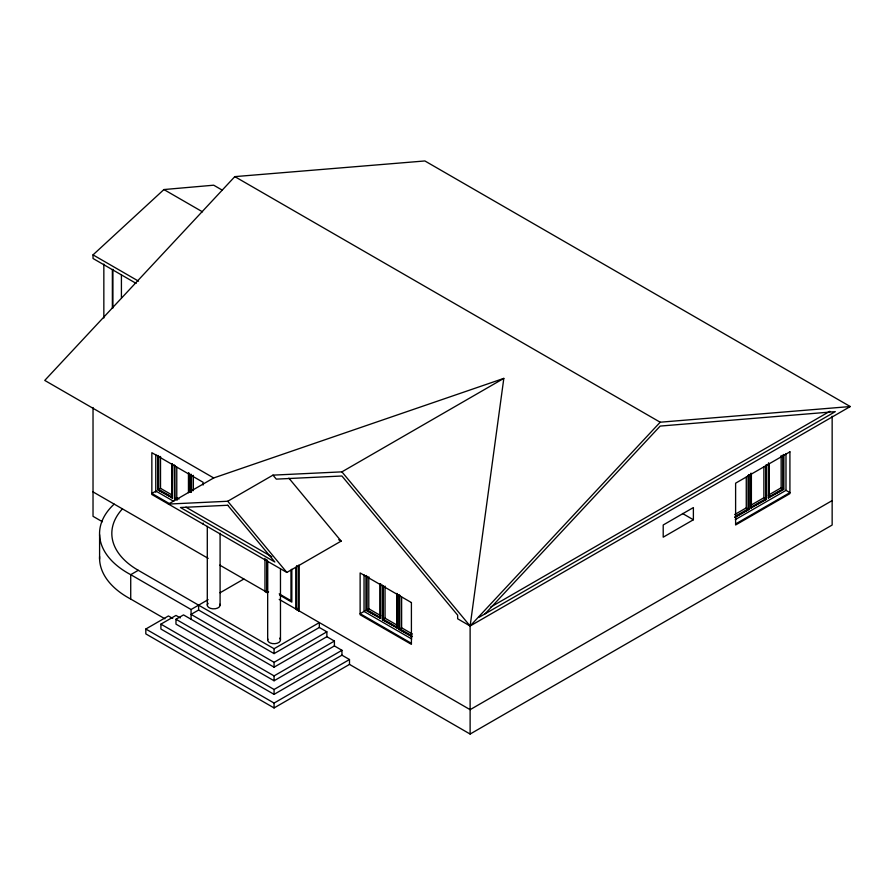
<?xml version="1.0" encoding="UTF-8"?>
<svg xmlns="http://www.w3.org/2000/svg" width="895" height="895" viewBox="0 0 895 895"><rect width="100%" height="100%" fill="white"/><g stroke="black" fill="none" stroke-linecap="round" stroke-linejoin="round"><path stroke-width="1.34" d="M272.975 475.133L276.286 479.127L341.912 476.006L457.647 615.145L457.647 618.792L470.121 626.008L503.818 378.384L213.692 477.952L168.439 504.075L227.722 501.256L272.975 475.133L341.912 471.855L503.818 378.384M341.912 471.855L470.121 626.008L850.25 406.543L424.879 160.955L234.814 176.628L44.75 380.42L213.692 477.952M470.121 626.008L660.186 422.216L850.25 406.543M485.079 613.825L660.186 426.076L835.292 411.633L479.172 617.237M136.141 283.391L93.024 258.487L93.024 254.874L163.919 189.55L213.692 185.198L222.083 190.042M157.878 489.833L172.366 497.844L157.878 489.833L157.878 455.398M158.706 456.114L158.706 489.375L160.518 488.334L172.455 495.226M155.775 491.187L151.848 493.458L169.737 503.784M174.48 499.063L174.178 464.796M174.961 465.467L174.961 498.806L176.774 497.754L179.022 499.063M180.298 617.919L175.979 615.436L160.899 624.139L160.899 629.017L274.071 694.363L341.946 655.174L341.946 650.296L334.406 645.933L274.071 680.771L175.979 624.139L175.979 619.262L183.52 614.91L274.071 667.189L326.865 636.703L326.865 631.825L274.071 662.311L191.071 614.384L198.612 610.032L274.071 653.596L319.325 627.473L319.325 622.596L274.071 648.73L138.277 570.316L130.726 574.679L130.726 599.057L164.904 618.792M832.149 416.22L832.149 525.041L470.121 734.045L349.497 664.403L274.071 707.945L145.818 633.895L145.818 629.017L168.439 615.961L172.746 618.445M114.135 504.131A96.761 55.859 0 0 0 130.726 574.679L191.071 609.506L208.132 599.661M220.047 592.781L243.865 579.031M203.131 485.023L203.131 482.304L151.848 452.702L151.848 494.499L286.847 572.442L341.152 541.095L288.884 478.165M268.601 591.863L266.788 592.557L264.976 591.517L264.976 558.379M296.961 608.242L295.753 608.936L295.753 567.329M364.947 610.916L360.126 613.701L411.409 643.315M366.156 575.664L366.156 610.278L380.643 618.288L380.643 583.674M366.984 576.391L366.984 609.819L368.796 608.779L380.733 615.671M175.979 619.262L274.071 675.893L334.406 641.066L334.406 645.933M366.156 610.278L380.643 618.288M382.445 619.687L397.235 627.876L382.445 619.687L382.445 585.073M383.239 585.733L383.239 619.25L385.04 618.199L397.436 625.348M160.899 624.139L274.071 689.486L341.946 650.296M399.036 594.649L399.036 629.263L412.338 636.591M399.808 595.276L399.808 628.838L401.62 627.787L412.461 634.052M145.818 629.017L274.071 703.067L349.497 659.525L349.497 664.403M490.516 607.202L829.866 411.286M693.379 519.76L663.206 537.179L663.206 524.985L693.379 507.566L693.379 519.76L682.516 513.484M734.683 514.558L746.273 507.868L748.086 508.919L748.086 475.469M750.771 505.317L763.882 497.743L765.695 498.795L765.695 465.255M768.29 495.226L781.156 487.797L782.957 488.849L782.957 455.208M735.332 516.27L748.086 508.919M765.695 498.795L751.386 507.051L751.386 473.522M782.957 488.849L768.928 496.949L768.928 463.308M734.773 517.187L748.936 509.356L748.936 474.719M750.871 473.254L750.871 507.89L766.5 499.22L766.5 464.572M768.436 463.107L768.436 497.754L783.751 489.263L783.751 454.615M735.075 517.366L748.936 509.356M750.871 507.89L766.5 499.22M768.436 497.754L783.751 489.263M735.31 519.603L785.989 490.348L789.916 492.608L735.612 523.967M832.149 500.596L470.121 709.668L279.206 599.381M296.659 565.64L296.659 609.808L299.075 610.849L299.075 565.282M234.814 176.628L660.186 422.216M163.919 189.55L202.527 211.846M93.024 254.874L138.535 281.153M338.735 539.696L341.152 541.095M158.706 489.375L171.84 496.96L171.84 463.7M174.961 498.806L177.21 500.104M366.984 609.819L380.118 617.405L380.118 583.965M383.239 619.25L396.742 627.048L396.742 593.53M399.808 628.838L411.857 635.786M399.036 629.263L412.036 636.77M185.903 507.163L271.823 556.768M155.775 490.986L173.664 501.312M411.756 638.985L364.041 611.442L364.041 574.758M279.218 593.877L290.976 600.668L290.976 570.126M279.766 595.175L291.826 602.145L291.826 569.242M93.024 491.892L208.199 558.39M219.834 565.159L267.392 592.557L267.392 560.673M319.325 627.473L326.865 631.825M326.865 636.703L334.406 641.066M341.946 655.174L349.497 659.525M102.41 521.751L93.024 516.325L93.024 407.516M227.722 501.256L286.847 572.442M785.989 453.642L785.989 490.348M783.449 454.447L783.449 489.084M781.156 455.51L781.156 487.797M768.738 463.286L768.738 497.922M763.882 467.011L763.882 497.743M751.173 473.433L751.173 508.069M748.634 474.551L748.634 509.188M746.273 477.203L746.273 507.868M470.121 625.236L470.121 734.045M401.62 597.032L401.62 627.787M399.338 595.857L399.338 629.096M396.933 593.43L396.933 628.044M385.04 586.08L385.04 618.199M382.747 586.281L382.747 619.508M380.341 583.853L380.341 618.467M368.796 576.738L368.796 608.779M366.458 575.485L366.458 610.11M298.471 565.282L298.471 610.849M280.471 569.433L280.471 640.014M274.071 648.73L274.071 653.596M274.071 662.311L274.071 667.189M274.071 675.893L274.071 680.771M274.071 689.486L274.071 694.363M274.071 703.067L274.071 707.945M267.672 561.131L267.672 640.014M266.788 559.431L266.788 592.557M220.092 533.23L220.092 605.154M207.293 526.316L207.293 605.154M203.131 523.06L203.131 524.112M198.612 605.154L198.612 610.032M193.342 475.357L193.342 490.661M191.53 475.01L191.53 491.702M191.071 474.205L191.071 492.116M191.071 609.506L191.071 619.262M190.769 474.384L190.769 492.295M188.957 472.985L188.957 492.272M188.655 473.164L188.655 492.451M188.476 473.265L188.476 492.709M176.774 467.19L176.774 497.754M172.064 463.588L172.064 498.023M160.518 456.461L160.518 488.334M158.18 456.595L158.18 489.666M155.775 454.515L155.775 492.239M121.418 274.832L121.418 297.576M112.893 269.305L112.893 308.037M112.367 269.608L112.367 308.339M103.842 264.081L103.842 318.016M99.591 534.718L99.591 559.106M130.726 599.057A96.761 55.859 0 0 1 99.602 556.533M138.277 570.316A90.317 52.201 -0.1 0 1 122.436 508.875M219.879 604.203A6.399 3.692 0 0 1 212.853 608.824A6.399 3.692 0 0 1 208.155 603.308M279.609 638.169A6.399 3.692 0 0 1 274.91 643.684A6.399 3.692 0 0 1 267.885 639.064M789.916 451.83L735.612 483.177L735.612 524.985L789.916 493.626L789.916 451.83M227.722 505.261L180.466 507.51L274.854 562.004L227.722 505.261M411.409 602.559L360.126 572.945L360.126 614.753L411.409 644.355L411.409 602.559"/></g></svg>
